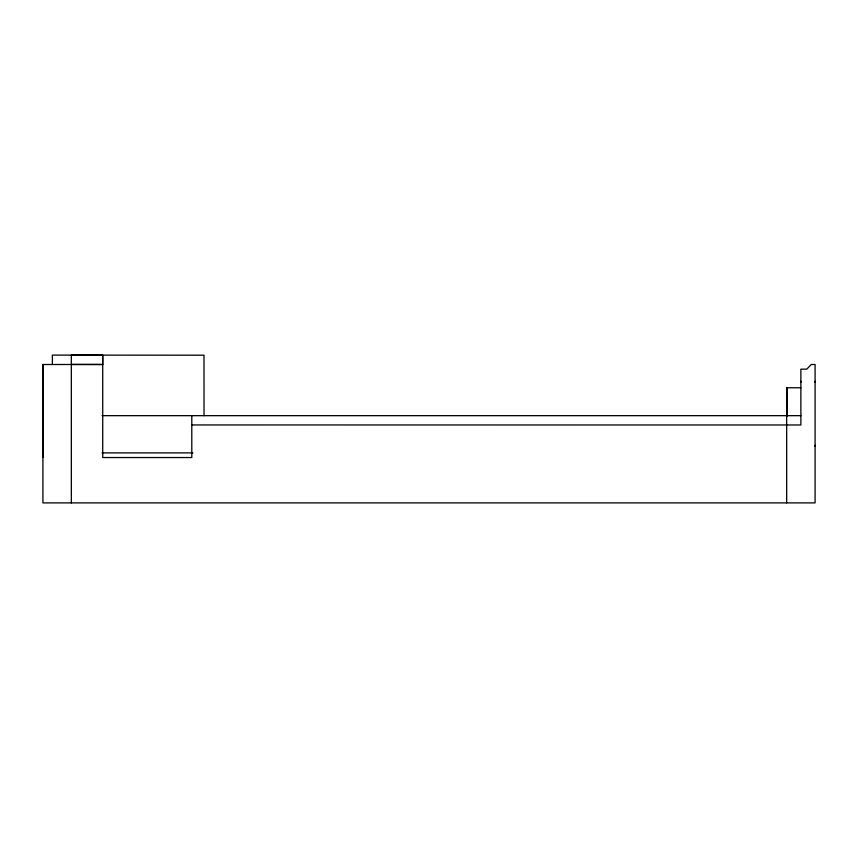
<?xml version="1.0" encoding="UTF-8"?>
<svg xmlns="http://www.w3.org/2000/svg" width="858" height="858" viewBox="0 0 858 858"><rect width="100%" height="100%" fill="white"/><g stroke="black" fill="none" stroke-linecap="round" stroke-linejoin="round"><path stroke-width="1.29" d="M42.911 457.539L42.9 364.435L42.911 502.895L815.089 502.895L815.089 364.5L811.282 364.5L806.767 369.154L800.879 369.154L800.879 424.978L191.795 424.946M71.343 502.895L71.332 355.105L102.724 355.18L102.724 457.539L191.795 457.539L191.795 415.669M71.321 364.435L102.713 364.489L102.713 355.158M786.925 415.669L786.925 387.762L800.879 387.762M800.879 382.357L800.879 381.252M815.1 446.375L815.1 445.259M815.1 382.357L815.1 381.252M102.713 364.489L42.911 364.511M102.07 415.669L800.879 415.669M102.07 452.885L192.9 452.885M52.37 364.435L52.381 355.105L204 355.201L204.022 415.669M786.925 387.762L786.925 416.216M786.668 415.669L786.668 502.895"/></g></svg>
